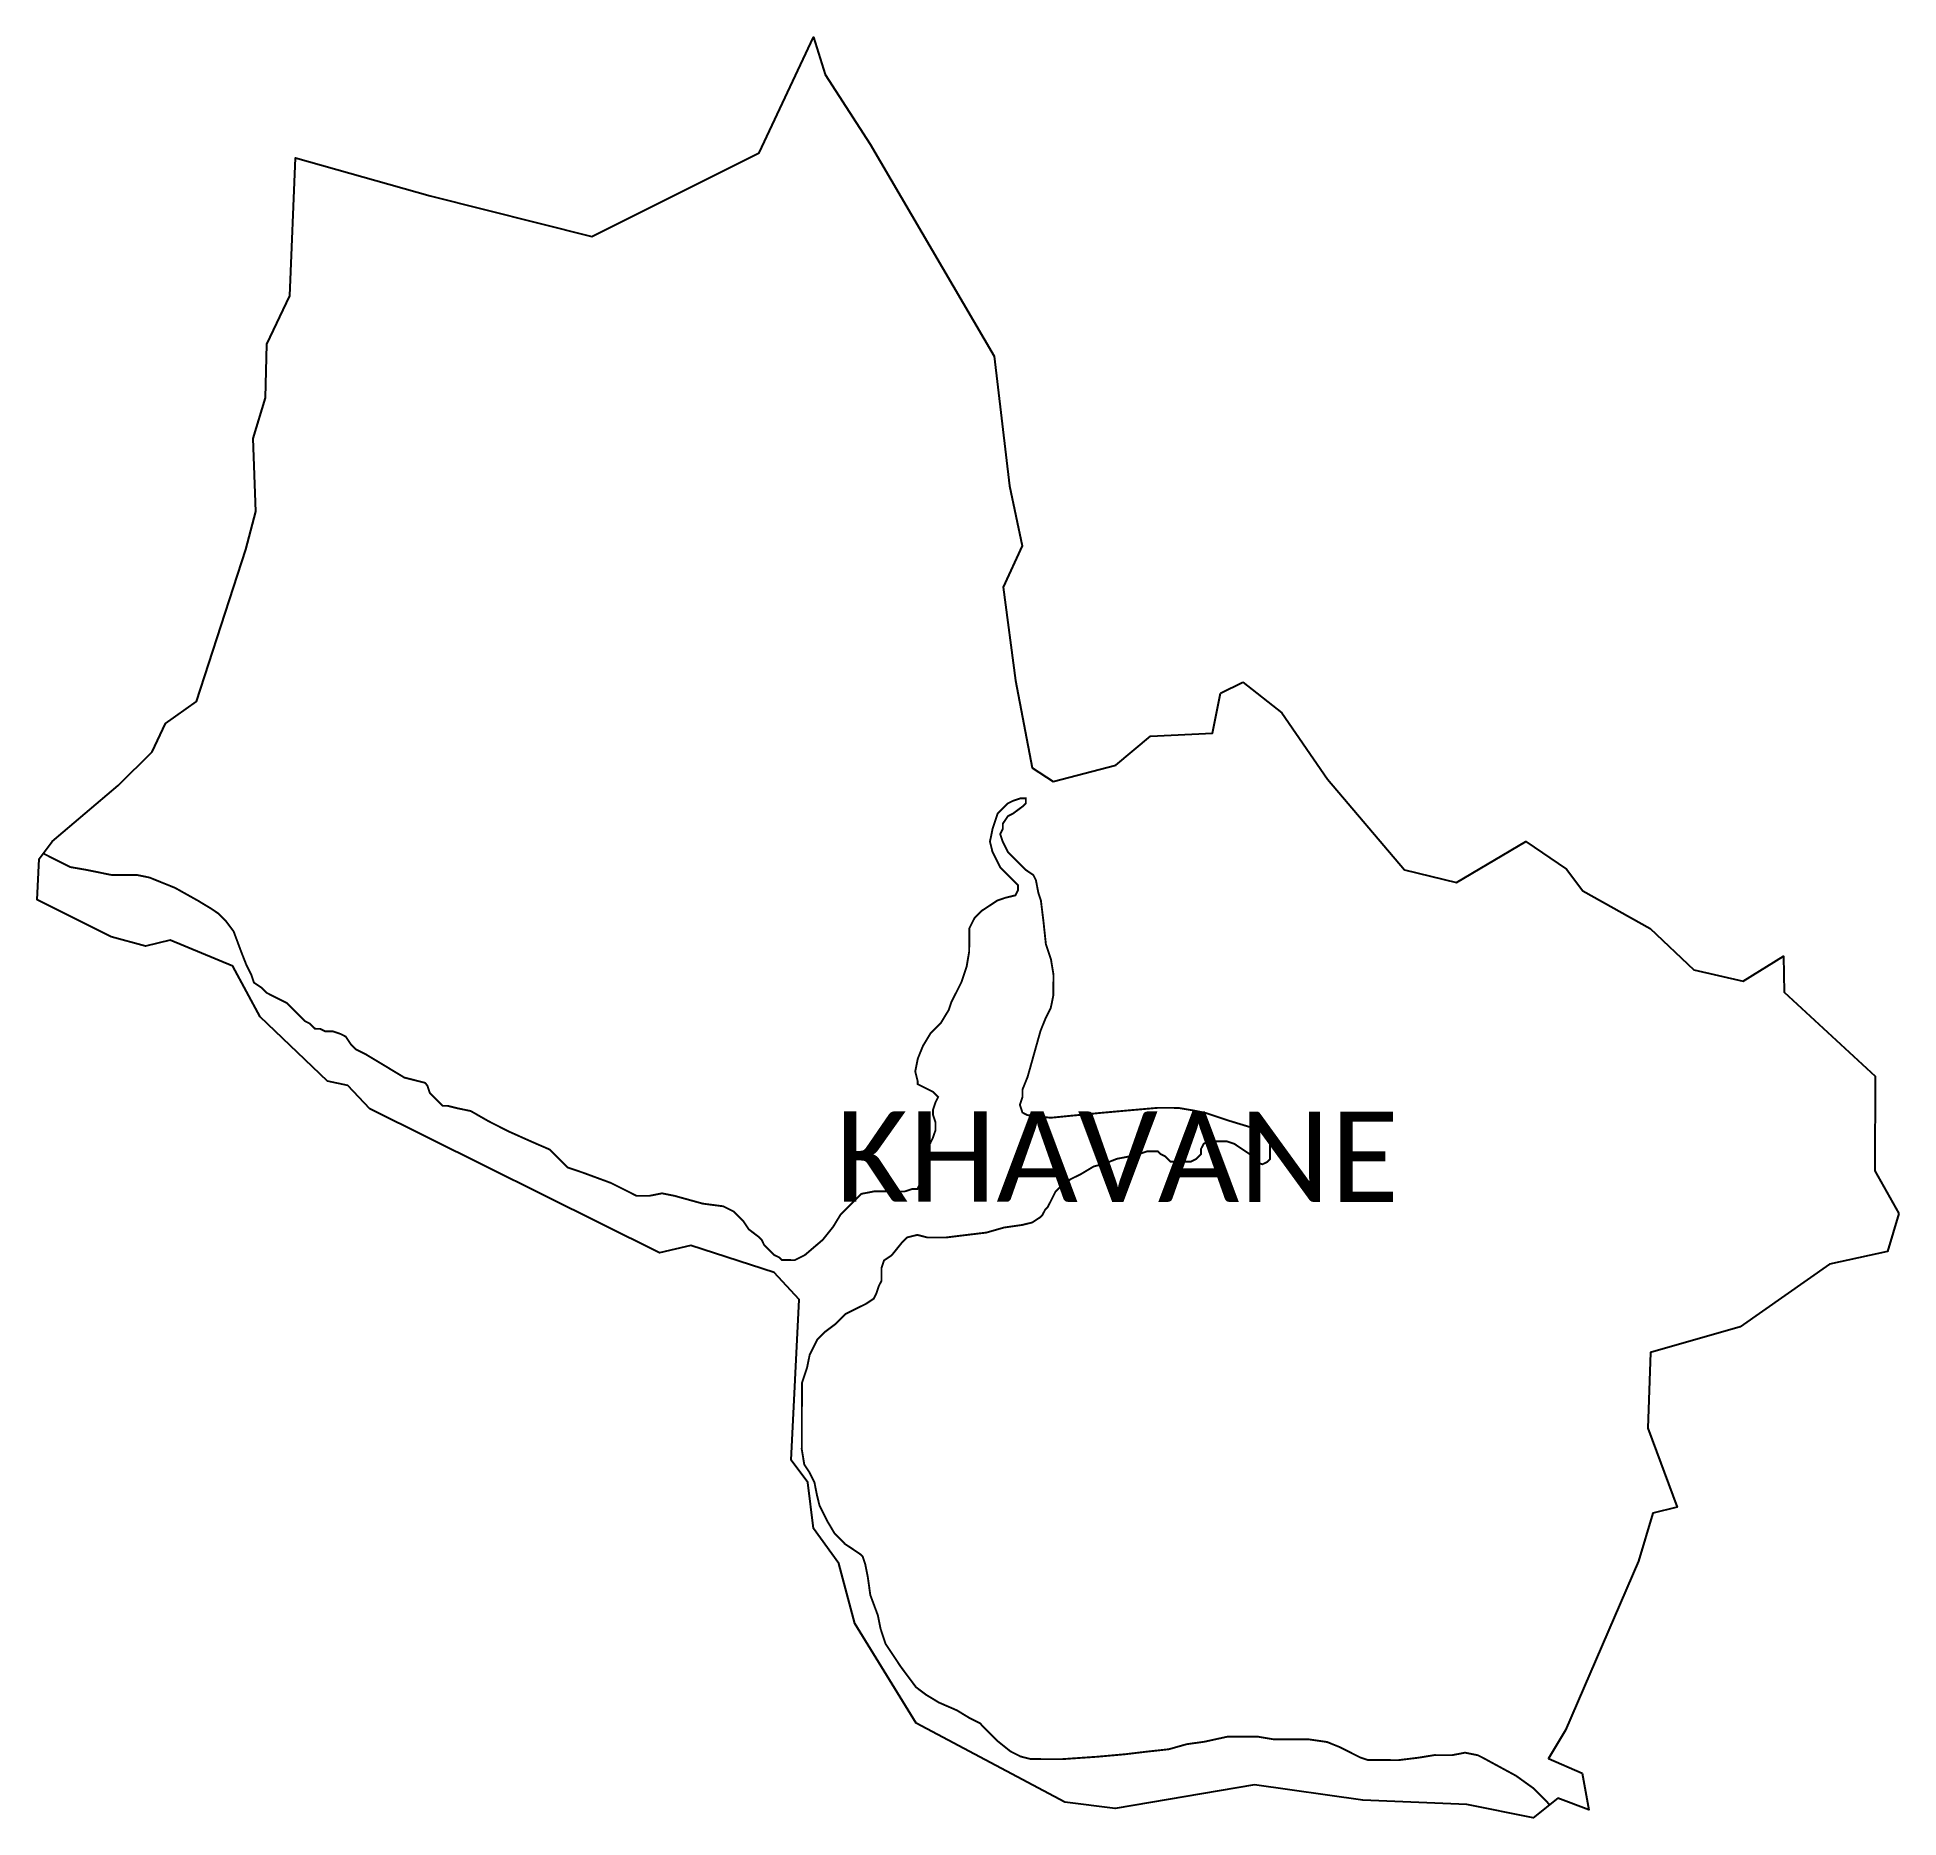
# Model space of a CAD drawing. Header units: metres. Extents: x 345459 to 348418, y 1759658 to 1762488.
import ezdxf

# ---------------------------------------------------------------- set-up
doc = ezdxf.new("R2010")
doc.units = ezdxf.units.M
for name, color, linetype in [('HAZARDS LINE', 1, 'Continuous'), ('village', 3, 'Continuous'), ('VILLAGE NAME', 250, 'Continuous')]:
    doc.layers.add(name, color=color, linetype=linetype)
doc.styles.get("Standard").update_dxf_attribs({"font": 'simplex.shx'})

msp = doc.modelspace()

# ---------------------------------------------------------------- linework, layer by layer
at = {"color": 3, "true_color": 0x00ff00, "flags": 128}
msp.add_lwpolyline([(347340.2, 1761445.5), (347375.4, 1761463.1)], dxfattribs=at)
at = {"layer": 'HAZARDS LINE', "lineweight": 18, "const_width": 3}
msp.add_lwpolyline([(347863, 1759678.6), (347858.6, 1759683.8), (347838.4, 1759704.2), (347810, 1759724.6), (347757.3, 1759753.2), (347749.2, 1759757.3), (347728.9, 1759761.4), (347708.5, 1759757.4), (347680.1, 1759757.5), (347655.7, 1759753.5), (347623.2, 1759749.5), (347594.8, 1759749.6), (347574.5, 1759749.6), (347562.3, 1759753.7), (347546.1, 1759761.9), (347529.9, 1759770.1), (347509.6, 1759778.3), (347481.2, 1759782.4), (347452.8, 1759782.5), (347424.3, 1759782.6), (347400, 1759786.7), (347379.7, 1759786.8), (347351.2, 1759786.8), (347314.7, 1759778.8), (347286.2, 1759774.8), (347257.8, 1759766.8), (347221.2, 1759762.8), (347188.7, 1759758.9), (347144, 1759754.9), (347087.2, 1759751), (347038.4, 1759751.2), (347022.2, 1759755.3), (347006, 1759763.5), (346985.7, 1759779.8), (346969.5, 1759796.1), (346957.4, 1759808.3), (346941.1, 1759816.4), (346920.9, 1759828.7), (346892.5, 1759841), (346872.2, 1759853.2), (346856, 1759865.4), (346843.8, 1759881.7), (346831.7, 1759898), (346823.6, 1759910.2), (346807.4, 1759934.6), (346799.4, 1759959), (346795.4, 1759979.3), (346783.3, 1760011.9), (346779.3, 1760040.3), (346775.3, 1760060.6), (346771.3, 1760072.8), (346767.2, 1760076.9), (346755.1, 1760085.1), (346742.9, 1760093.2), (346726.7, 1760109.5), (346714.6, 1760129.9), (346702.5, 1760154.3), (346698.5, 1760170.5), (346694.5, 1760190.8), (346686.4, 1760207.1), (346678.3, 1760219.3), (346674.3, 1760243.7), (346674.4, 1760276.2), (346674.5, 1760316.8), (346674.6, 1760337.1), (346674.6, 1760349.3), (346682.8, 1760373.7), (346686.9, 1760394), (346695.1, 1760410.2), (346699.2, 1760418.3), (346711.4, 1760430.4), (346727.7, 1760442.6), (346744, 1760458.8), (346776.5, 1760474.9), (346788.7, 1760483), (346792.8, 1760491.1), (346796.9, 1760503.3), (346801, 1760511.4), (346801, 1760523.6), (346801, 1760531.7), (346805.1, 1760543.9), (346817.3, 1760552), (346833.6, 1760572.3), (346841.8, 1760580.4), (346858, 1760584.4), (346874.3, 1760580.3), (346902.7, 1760580.2), (346935.2, 1760584.2), (346967.7, 1760588.1), (346996.2, 1760596.2), (347024.6, 1760600.2), (347040.8, 1760604.2), (347053.1, 1760612.3), (347057.1, 1760616.3), (347061.2, 1760624.4), (347065.3, 1760628.5), (347069.4, 1760636.6), (347073.5, 1760644.7), (347077.5, 1760652.8), (347089.8, 1760665), (347102, 1760673.1), (347118.2, 1760681.1), (347138.6, 1760693.3), (347154.8, 1760697.3), (347175.2, 1760705.3), (347195.5, 1760709.3), (347211.7, 1760713.4), (347223.9, 1760717.4), (347240.2, 1760717.3), (347244.2, 1760713.3), (347252.3, 1760709.2), (347260.4, 1760701), (347276.7, 1760701), (347292.9, 1760700.9), (347301.1, 1760705), (347309.2, 1760713.1), (347309.2, 1760721.2), (347313.3, 1760729.3), (347321.4, 1760733.4), (347333.6, 1760733.3), (347349.9, 1760733.3), (347362, 1760729.2), (347374.2, 1760721), (347386.4, 1760712.9), (347394.5, 1760700.7), (347406.6, 1760696.6), (347414.8, 1760700.6), (347418.8, 1760704.6), (347418.9, 1760712.8), (347418.9, 1760716.8), (347418.9, 1760729), (347414.9, 1760741.2), (347410.8, 1760749.3), (347406.8, 1760753.4), (347394.6, 1760753.5), (347354, 1760765.8), (347317.5, 1760778), (347297.2, 1760782.2), (347272.9, 1760786.3), (347240.4, 1760786.4), (347195.7, 1760782.5), (347151, 1760778.5), (347110.4, 1760774.6), (347069.8, 1760770.6), (347033.2, 1760774.8), (347025.1, 1760778.9), (347021.1, 1760791.1), (347025.2, 1760803.3), (347025.2, 1760815.4), (347033.4, 1760835.7), (347053.9, 1760908.8), (347062.1, 1760929.1), (347070.2, 1760945.3), (347074.4, 1760965.6), (347074.4, 1760977.8), (347074.5, 1760998.1), (347070.5, 1761022.5), (347062.4, 1761046.9), (347058.5, 1761083.4), (347054.5, 1761115.9), (347050.5, 1761128.1), (347046.5, 1761148.5), (347042.4, 1761156.6), (347030.3, 1761164.7), (347018.1, 1761177), (347001.9, 1761193.3), (346997.9, 1761201.4), (346993.8, 1761209.5), (346989.8, 1761221.7), (346993.9, 1761229.8), (346993.9, 1761238), (347002.1, 1761250.1), (347010.2, 1761254.2), (347026.5, 1761266.3), (347030.6, 1761270.4), (347030.6, 1761274.4), (347030.6, 1761278.5), (347026.5, 1761278.5), (347022.5, 1761278.5), (347010.3, 1761274.5), (347002.1, 1761270.4), (346989.9, 1761258.3), (346985.8, 1761254.2), (346977.7, 1761229.9), (346973.5, 1761209.6), (346977.5, 1761193.3), (346989.7, 1761168.9), (347009.9, 1761148.6), (347018, 1761140.4), (347018, 1761132.3), (347013.9, 1761124.2), (346997.6, 1761120.2), (346985.4, 1761116.1), (346973.2, 1761108), (346961, 1761100), (346948.8, 1761087.8), (346940.6, 1761071.6), (346940.6, 1761059.4), (346940.6, 1761051.3), (346940.5, 1761035), (346936.4, 1761010.7), (346928.2, 1760986.3), (346911.9, 1760953.9), (346907.8, 1760941.7), (346895.5, 1760921.4), (346879.3, 1760905.2), (346867, 1760884.9), (346858.8, 1760864.7), (346854.7, 1760844.4), (346858.7, 1760828.1), (346858.7, 1760824), (346874.9, 1760815.9), (346883.1, 1760811.8), (346891.1, 1760803.6), (346887.1, 1760795.5), (346883, 1760783.3), (346882.9, 1760775.2), (346887, 1760763), (346886.9, 1760750.8), (346882.8, 1760738.7), (346878.8, 1760730.6), (346870.6, 1760722.5), (346862.5, 1760714.4), (346862.4, 1760702.2), (346866.4, 1760685.9), (346866.4, 1760673.7), (346862.3, 1760665.6), (346858.2, 1760657.5), (346850.1, 1760657.5), (346837.9, 1760653.5), (346829.8, 1760653.5), (346809.5, 1760653.6), (346789.2, 1760653.6), (346768.9, 1760649.6), (346756.7, 1760637.5), (346748.5, 1760629.4), (346736.3, 1760617.2), (346724, 1760597), (346707.7, 1760576.7), (346679.2, 1760552.4), (346663, 1760544.3), (346650.8, 1760544.4), (346642.7, 1760544.4), (346638.6, 1760548.5), (346630.5, 1760552.5), (346614.3, 1760568.8), (346610.3, 1760577), (346606.2, 1760581), (346590, 1760593.3), (346581.9, 1760605.5), (346565.7, 1760621.8), (346549.5, 1760629.9), (346517, 1760634.1), (346472.4, 1760646.4), (346452.1, 1760650.5), (346431.8, 1760646.5), (346423.7, 1760646.6), (346411.5, 1760646.6), (346395.2, 1760654.8), (346370.9, 1760667), (346326.3, 1760683.4), (346301.9, 1760691.6), (346289.8, 1760703.8), (346273.6, 1760720.1), (346245.2, 1760732.4), (346208.7, 1760748.7), (346176.3, 1760765.1), (346147.9, 1760781.4), (346127.6, 1760785.5), (346111.3, 1760789.6), (346103.2, 1760789.6), (346091.1, 1760801.9), (346083, 1760810), (346078.9, 1760822.2), (346074.9, 1760826.3), (346058.7, 1760830.4), (346042.4, 1760834.5), (346001.9, 1760859), (345981.6, 1760871.2), (345965.4, 1760879.4), (345957.3, 1760887.5), (345949.2, 1760899.7), (345941.1, 1760903.8), (345928.9, 1760907.9), (345916.7, 1760908), (345908.6, 1760912), (345900.5, 1760912.1), (345892.4, 1760920.2), (345884.3, 1760924.3), (345872.1, 1760936.5), (345855.9, 1760952.8), (345839.7, 1760961), (345823.5, 1760969.2), (345815.4, 1760977.3), (345803.2, 1760985.5), (345799.2, 1760997.7), (345791.1, 1761013.9), (345783.1, 1761034.3), (345771, 1761066.8), (345758.8, 1761083.1), (345746.7, 1761095.3), (345734.5, 1761103.5), (345714.3, 1761115.7), (345677.8, 1761136.1), (345637.2, 1761152.5), (345616.9, 1761156.6), (345596.6, 1761156.6), (345576.3, 1761156.7), (345556, 1761160.8), (345535.7, 1761164.9), (345511.4, 1761169.1), (345487, 1761181.3), (345470.8, 1761189.5), (345468.5, 1761191.2)], dxfattribs=at)
at = {"layer": 'village', "color": 3, "true_color": 0x00ff00}
for points in [[(348418.5, 1760618.3, 0), (348400.5, 1760558.2, 0), (348308.3, 1760537.9, 0), (348166.2, 1760438.5, 0), (348023.8, 1760397.6, 0), (348019.5, 1760277.4, 0), (348065.9, 1760151.8, 0), (348027.4, 1760142, 0), (348004.6, 1760066, 0), (347888.7, 1759797, 0), (347861.7, 1759752.1, 0), (347914.9, 1759729, 0), (347925.8, 1759670.7, 0), (347876.3, 1759689.2, 0), (347837, 1759657.9, 0), (347731.8, 1759679.2, 0), (347566.5, 1759685.9, 0), (347393.9, 1759710.3, 0), (347172.7, 1759672.4, 0), (347092.3, 1759682.9, 0), (346856.1, 1759808.1, 0), (346758.5, 1759966.5, 0), (346733, 1760061.9, 0), (346692.9, 1760117.5, 0), (346684, 1760190.8, 0), (346657.2, 1760226.4, 0), (346670.4, 1760481.5, 0), (346630.3, 1760524.9, 0), (346498.1, 1760567.5, 0), (346448, 1760556.1, 0), (345987.3, 1760784.9, 0), (345952.6, 1760822, 0), (345920, 1760828.6, 0), (345813.4, 1760930.9, 0), (345769.9, 1761011.8, 0), (345670.3, 1761053, 0), (345631.1, 1761043.6, 0), (345576.3, 1761058, 0), (345458.7, 1761116.8, 0), (345461.9, 1761182.2, 0), (345482.2, 1761209.7, 0), (345587.4, 1761298.8, 0), (345641.2, 1761352.2, 0), (345662.7, 1761397.2, 0), (345712, 1761432.3, 0), (345790.4, 1761674.2, 0), (345806.4, 1761734.3, 0), (345802.3, 1761850.3, 0), (345821.8, 1761914.9, 0), (345824, 1762000.1, 0), (345860.3, 1762077.4, 0), (345869.5, 1762296.4, 0), (346083.4, 1762236, 0), (346340.6, 1762171.4, 0), (346606.6, 1762304.6, 0), (346692.8, 1762488.2, 0), (346711.3, 1762429.2, 0), (346783.3, 1762318.2, 0), (346980.1, 1761981.3, 0), (347004.8, 1761774.9, 0), (347024.8, 1761680, 0), (346994.6, 1761613.9, 0), (347014.3, 1761465.9, 0), (347040.6, 1761327.1, 0), (347073.8, 1761305, 0), (347173.9, 1761331.3, 0), (347228.8, 1761377.3, 0), (347327.6, 1761382.1, 0), (347340.2, 1761445.5, 0)], [(347375.4, 1761463.1, 0), (347437.5, 1761414.5, 0), (347510.3, 1761309.1, 0), (347632.5, 1761164.8, 0), (347715.3, 1761144.5, 0), (347825.3, 1761209.7, 0), (347890, 1761165.7, 0), (347916, 1761131.2, 0), (348023, 1761071.7, 0), (348092.8, 1761005.6, 0), (348171, 1760987.7, 0), (348235.2, 1761027.7, 0), (348236.2, 1760970.4, 0), (348381.1, 1760836.6, 0), (348380.3, 1760686.1, 0), (348418.5, 1760618.3, 0)]]:
    msp.add_polyline3d(points, dxfattribs=at)

# ---------------------------------------------------------------- texts
at = {"layer": 'VILLAGE NAME', "insert": (346727.8, 1760780.8), "char_height": 143.7, "attachment_point": 1, "rotation": 359.9793}
msp.add_mtext_dynamic_manual_height_columns('{\\fCalibri|b0|i0|c0|p34;KHAVANE}', width=1418, gutter_width=718.5, heights=[0], dxfattribs=at)

doc.saveas('drawing.dxf')
